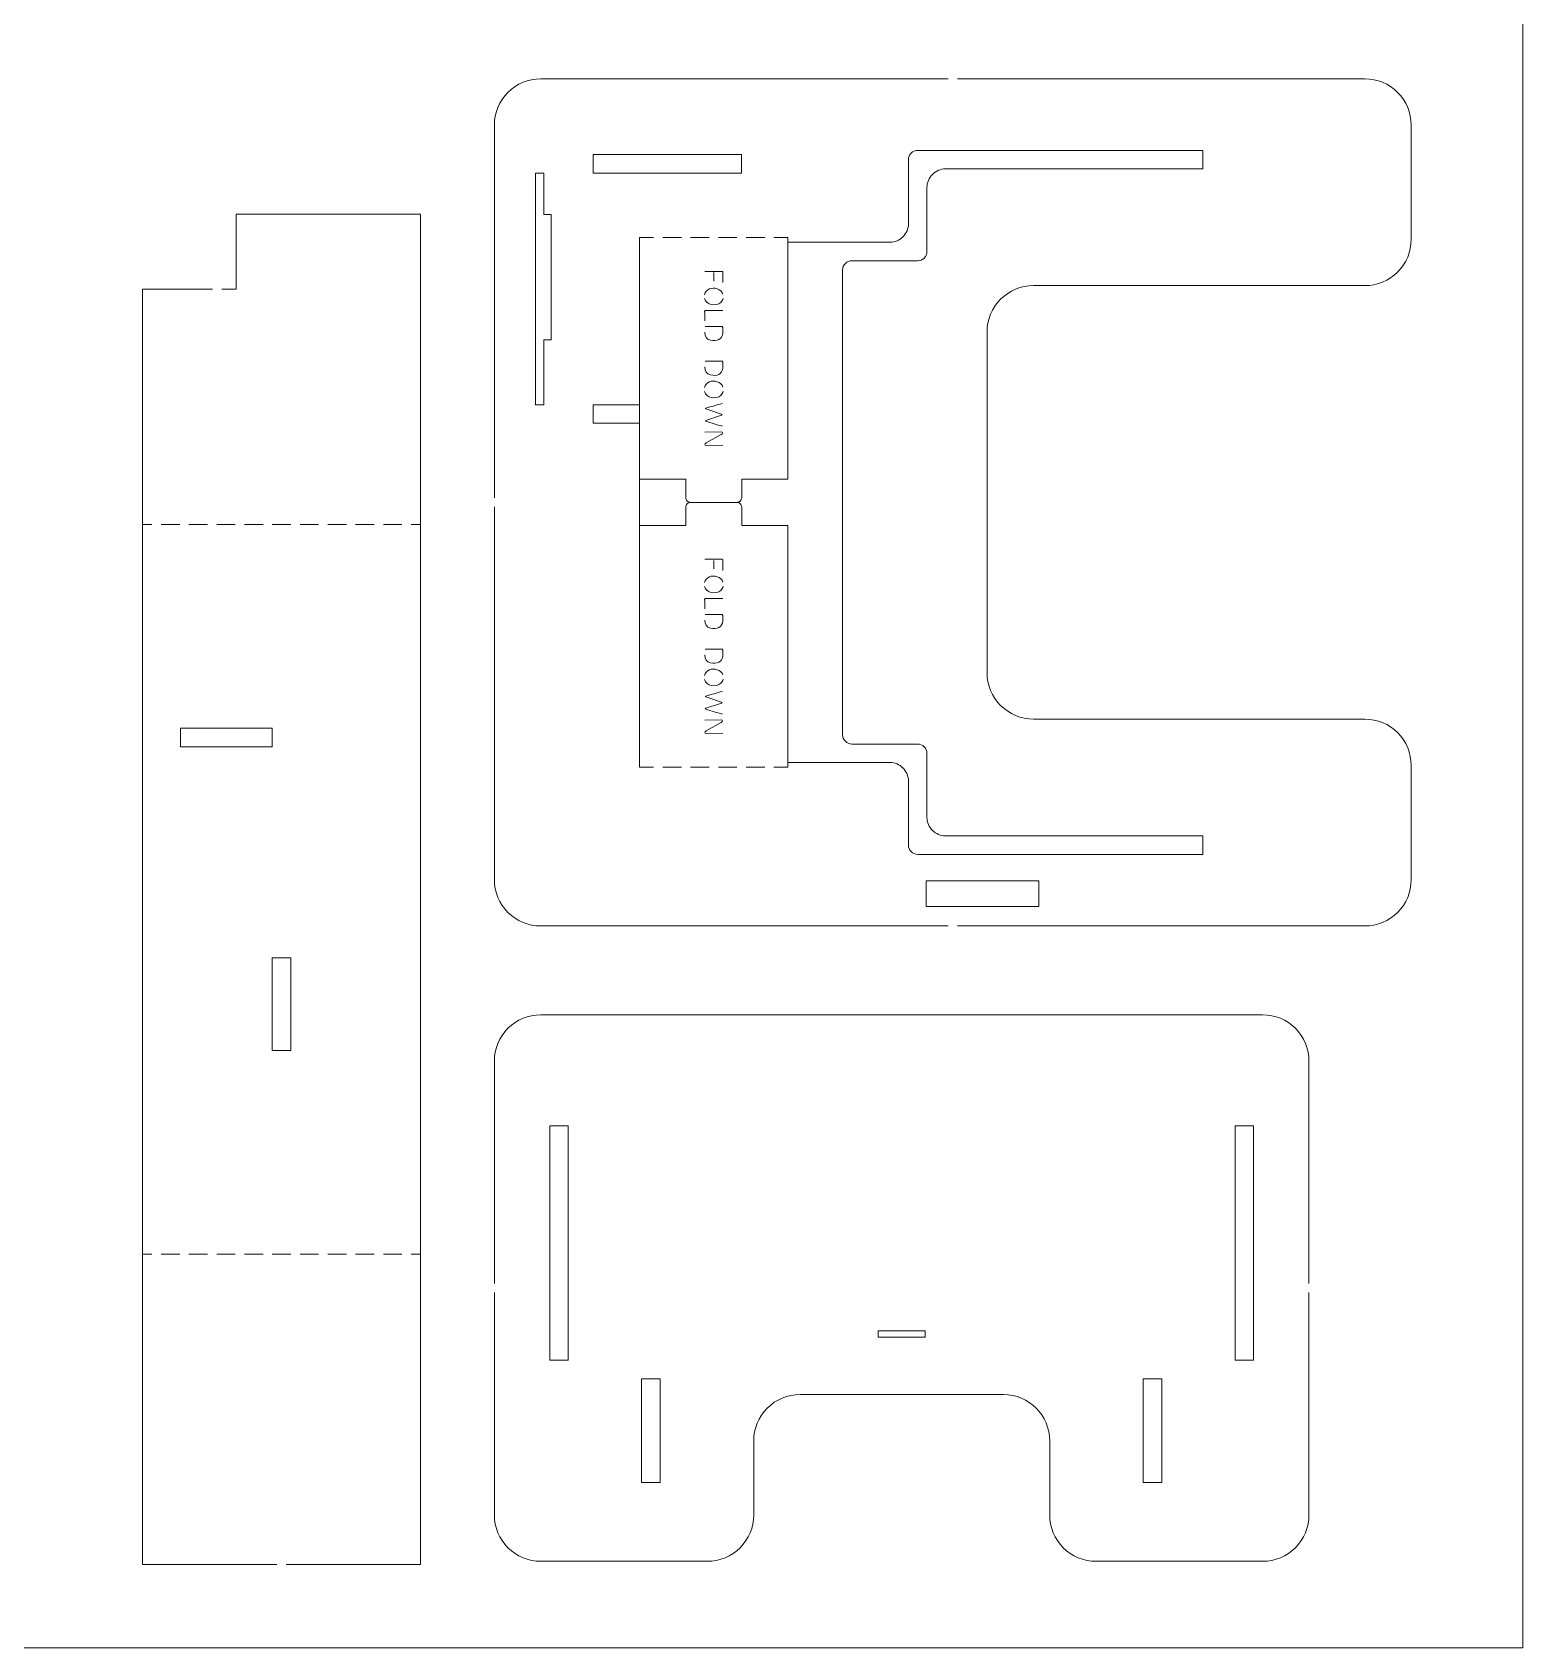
# Model space of a CAD drawing. Header units: inches. Extents: x -9 to 9, y -9 to 9.
# Drawn here: x 2.66 to 9, y -9 to -2.13 of the extents above; entities that cross this region are included whole.
import ezdxf

# ---------------------------------------------------------------- set-up
doc = ezdxf.new("R2010")
doc.units = ezdxf.units.IN
doc.header["$MEASUREMENT"] = 0
doc.layers.add('Layer 2', color=7, linetype='Continuous')

msp = doc.modelspace()

# ---------------------------------------------------------------- linework, layer by layer
at = {"layer": 'Layer 2', "color": 1, "lineweight": 0}
msp.add_lwpolyline([(-9, -9), (9, -9), (9, 9), (-9, 9), (-9, -9)], close=True, dxfattribs=at)
for points, knots in [([(4.8251, -2.3316), (4.7729, -2.3316), (4.7229, -2.3523), (4.6859, -2.3892), (4.6859, -2.3892), (4.649, -2.4261), (4.6283, -2.4762), (4.6283, -2.5284)], [0, 0, 0, 0, 0.333333, 0.333333, 0.333333, 0.333333, 1, 1, 1, 1]), ([(8.5259, -2.5284), (8.5259, -2.4762), (8.5052, -2.4261), (8.4683, -2.3892), (8.4683, -2.3892), (8.4313, -2.3523), (8.3813, -2.3316), (8.3291, -2.3316)], [0, 0, 0, 0, 0.333333, 0.333333, 0.333333, 0.333333, 1, 1, 1, 1]), ([(6.4278, -2.6359), (6.4173, -2.6359), (6.4073, -2.64), (6.3999, -2.6474), (6.3999, -2.6474), (6.3926, -2.6548), (6.3884, -2.6648), (6.3884, -2.6753)], [0, 0, 0, 0, 0.333333, 0.333333, 0.333333, 0.333333, 1, 1, 1, 1]), ([(6.5459, -2.7146), (6.525, -2.7146), (6.505, -2.7229), (6.4902, -2.7377), (6.4902, -2.7377), (6.4754, -2.7525), (6.4671, -2.7725), (6.4671, -2.7934)], [0, 0, 0, 0, 0.333333, 0.333333, 0.333333, 0.333333, 1, 1, 1, 1]), ([(4.8389, -3.4413), (4.8389, -3.4413), (4.8689, -3.4413), (4.8689, -3.4413), (4.8689, -3.4413), (4.8689, -3.4413), (4.8689, -2.9088), (4.8689, -2.9088), (4.8689, -2.9088), (4.8689, -2.9088), (4.8389, -2.9088), (4.8389, -2.9088)], [0, 0, 0, 0, 0.25, 0.25, 0.25, 0.25, 0.5, 0.5, 0.5, 0.5, 1, 1, 1, 1]), ([(6.3097, -3.0262), (6.3306, -3.0262), (6.3506, -3.0179), (6.3653, -3.0031), (6.3653, -3.0031), (6.3801, -2.9884), (6.3884, -2.9683), (6.3884, -2.9474)], [0, 0, 0, 0, 0.333333, 0.333333, 0.333333, 0.333333, 1, 1, 1, 1]), ([(8.3291, -3.2106), (8.3813, -3.2106), (8.4313, -3.1899), (8.4683, -3.153), (8.4683, -3.153), (8.5052, -3.1161), (8.5259, -3.066), (8.5259, -3.0138)], [0, 0, 0, 0, 0.333333, 0.333333, 0.333333, 0.333333, 1, 1, 1, 1]), ([(6.4278, -3.1049), (6.4382, -3.1049), (6.4482, -3.1008), (6.4556, -3.0934), (6.4556, -3.0934), (6.463, -3.086), (6.4671, -3.076), (6.4671, -3.0656)], [0, 0, 0, 0, 0.333333, 0.333333, 0.333333, 0.333333, 1, 1, 1, 1]), ([(5.5222, -3.1501), (5.547, -3.15), (5.5717, -3.15), (5.5965, -3.15), (5.5965, -3.15), (5.5995, -3.15), (5.5993, -3.152), (5.5993, -3.1545), (5.5993, -3.1545), (5.5993, -3.1687), (5.5993, -3.183), (5.5993, -3.1972)], [0, 0, 0, 0, 0.25, 0.25, 0.25, 0.25, 0.5, 0.5, 0.5, 0.5, 1, 1, 1, 1]), ([(6.148, -3.1049), (6.1375, -3.1049), (6.1275, -3.1091), (6.1202, -3.1165), (6.1202, -3.1165), (6.1128, -3.1238), (6.1086, -3.1339), (6.1086, -3.1443)], [0, 0, 0, 0, 0.333333, 0.333333, 0.333333, 0.333333, 1, 1, 1, 1]), ([(5.5214, -3.2493), (5.5241, -3.2385), (5.5319, -3.2289), (5.5422, -3.2246), (5.5422, -3.2246), (5.5621, -3.2163), (5.5925, -3.225), (5.5995, -3.2468)], [0, 0, 0, 0, 0.333333, 0.333333, 0.333333, 0.333333, 1, 1, 1, 1]), ([(6.9196, -3.2106), (6.8674, -3.2106), (6.8173, -3.2314), (6.7804, -3.2683), (6.7804, -3.2683), (6.7435, -3.3052), (6.7228, -3.3553), (6.7228, -3.4075)], [0, 0, 0, 0, 0.333333, 0.333333, 0.333333, 0.333333, 1, 1, 1, 1]), ([(5.6001, -3.2648), (5.5987, -3.2716), (5.5958, -3.2777), (5.5904, -3.2823), (5.5904, -3.2823), (5.5696, -3.3002), (5.5303, -3.2941), (5.5214, -3.2661)], [0, 0, 0, 0, 0.333333, 0.333333, 0.333333, 0.333333, 1, 1, 1, 1]), ([(5.5995, -3.3167), (5.5756, -3.3167), (5.5518, -3.3167), (5.5279, -3.3167), (5.5279, -3.3167), (5.5244, -3.3167), (5.522, -3.3164), (5.522, -3.3205), (5.522, -3.3205), (5.5222, -3.3336), (5.5223, -3.3467), (5.5224, -3.3599)], [0, 0, 0, 0, 0.25, 0.25, 0.25, 0.25, 0.5, 0.5, 0.5, 0.5, 1, 1, 1, 1]), ([(5.5226, -3.4082), (5.5226, -3.4266), (5.529, -3.4383), (5.5474, -3.4425), (5.5474, -3.4425), (5.5725, -3.4483), (5.5984, -3.4399), (5.5987, -3.4115), (5.5987, -3.4115), (5.5988, -3.4039), (5.5988, -3.3962), (5.5989, -3.3885), (5.5989, -3.3885), (5.599, -3.3834), (5.5963, -3.3842), (5.5921, -3.3842), (5.5921, -3.3842), (5.5695, -3.3842), (5.5469, -3.3842), (5.5243, -3.3842)], [0, 0, 0, 0, 0.166667, 0.166667, 0.166667, 0.166667, 0.333333, 0.333333, 0.333333, 0.333333, 0.5, 0.5, 0.5, 0.5, 0.666667, 0.666667, 0.666667, 0.666667, 1, 1, 1, 1]), ([(5.5226, -3.5562), (5.5226, -3.5746), (5.529, -3.5863), (5.5474, -3.5905), (5.5474, -3.5905), (5.5725, -3.5962), (5.5984, -3.5879), (5.5987, -3.5595), (5.5987, -3.5595), (5.5988, -3.5518), (5.5988, -3.5442), (5.5989, -3.5365), (5.5989, -3.5365), (5.599, -3.5314), (5.5963, -3.5322), (5.5921, -3.5322), (5.5921, -3.5322), (5.5695, -3.5322), (5.5469, -3.5322), (5.5243, -3.5322)], [0, 0, 0, 0, 0.166667, 0.166667, 0.166667, 0.166667, 0.333333, 0.333333, 0.333333, 0.333333, 0.5, 0.5, 0.5, 0.5, 0.666667, 0.666667, 0.666667, 0.666667, 1, 1, 1, 1]), ([(5.5214, -3.6442), (5.5241, -3.6334), (5.5319, -3.6238), (5.5422, -3.6195), (5.5422, -3.6195), (5.5621, -3.6112), (5.5925, -3.6199), (5.5995, -3.6417)], [0, 0, 0, 0, 0.333333, 0.333333, 0.333333, 0.333333, 1, 1, 1, 1]), ([(5.6001, -3.6597), (5.5987, -3.6665), (5.5958, -3.6726), (5.5904, -3.6772), (5.5904, -3.6772), (5.5696, -3.6951), (5.5303, -3.689), (5.5214, -3.661)], [0, 0, 0, 0, 0.333333, 0.333333, 0.333333, 0.333333, 1, 1, 1, 1]), ([(5.5973, -3.7115), (5.5739, -3.7181), (5.5506, -3.7248), (5.5272, -3.7314), (5.5272, -3.7314), (5.5223, -3.7328), (5.5234, -3.7338), (5.5274, -3.7351), (5.5274, -3.7351), (5.5495, -3.7424), (5.5716, -3.7496), (5.5937, -3.7568), (5.5937, -3.7568), (5.5988, -3.7585), (5.598, -3.7597), (5.5935, -3.7612), (5.5935, -3.7612), (5.5714, -3.7685), (5.5493, -3.7759), (5.5272, -3.7833), (5.5272, -3.7833), (5.5231, -3.7847), (5.5217, -3.7858), (5.527, -3.7873), (5.527, -3.7873), (5.5506, -3.7944), (5.5743, -3.8015), (5.5979, -3.8086)], [0, 0, 0, 0, 0.125, 0.125, 0.125, 0.125, 0.25, 0.25, 0.25, 0.25, 0.375, 0.375, 0.375, 0.375, 0.5, 0.5, 0.5, 0.5, 0.625, 0.625, 0.625, 0.625, 0.75, 0.75, 0.75, 0.75, 1, 1, 1, 1]), ([(5.5229, -3.8333), (5.5229, -3.8333), (5.5923, -3.8327), (5.5923, -3.8327), (5.5923, -3.8327), (5.6006, -3.8327), (5.6004, -3.8392), (5.5927, -3.8435), (5.5927, -3.8435), (5.5927, -3.8435), (5.5288, -3.8793), (5.5288, -3.8793), (5.5288, -3.8793), (5.5211, -3.8836), (5.5209, -3.8901), (5.5292, -3.8901), (5.5292, -3.8901), (5.5292, -3.8901), (5.5987, -3.8895), (5.5987, -3.8895)], [0, 0, 0, 0, 0.166667, 0.166667, 0.166667, 0.166667, 0.333333, 0.333333, 0.333333, 0.333333, 0.5, 0.5, 0.5, 0.5, 0.666667, 0.666667, 0.666667, 0.666667, 1, 1, 1, 1]), ([(5.4617, -4.132), (5.4565, -4.132), (5.4515, -4.1299), (5.4478, -4.1262), (5.4478, -4.1262), (5.4441, -4.1225), (5.4421, -4.1175), (5.4421, -4.1123)], [0, 0, 0, 0, 0.333333, 0.333333, 0.333333, 0.333333, 1, 1, 1, 1]), ([(5.6795, -4.1123), (5.6795, -4.1175), (5.6774, -4.1225), (5.6737, -4.1262), (5.6737, -4.1262), (5.67, -4.1299), (5.665, -4.132), (5.6598, -4.132)], [0, 0, 0, 0, 0.333333, 0.333333, 0.333333, 0.333333, 1, 1, 1, 1]), ([(5.4421, -4.1516), (5.4421, -4.1464), (5.4441, -4.1414), (5.4478, -4.1377), (5.4478, -4.1377), (5.4515, -4.134), (5.4565, -4.132), (5.4617, -4.132)], [0, 0, 0, 0, 0.333333, 0.333333, 0.333333, 0.333333, 1, 1, 1, 1]), ([(5.6598, -4.132), (5.665, -4.132), (5.67, -4.134), (5.6737, -4.1377), (5.6737, -4.1377), (5.6774, -4.1414), (5.6795, -4.1464), (5.6795, -4.1516)], [0, 0, 0, 0, 0.333333, 0.333333, 0.333333, 0.333333, 1, 1, 1, 1]), ([(5.5222, -4.3739), (5.547, -4.3739), (5.5717, -4.3739), (5.5965, -4.3739), (5.5965, -4.3739), (5.5995, -4.3739), (5.5993, -4.3759), (5.5993, -4.3784), (5.5993, -4.3784), (5.5993, -4.3926), (5.5993, -4.4069), (5.5993, -4.4211)], [0, 0, 0, 0, 0.25, 0.25, 0.25, 0.25, 0.5, 0.5, 0.5, 0.5, 1, 1, 1, 1]), ([(5.5214, -4.4732), (5.5241, -4.4624), (5.5319, -4.4528), (5.5422, -4.4485), (5.5422, -4.4485), (5.5621, -4.4402), (5.5925, -4.4489), (5.5995, -4.4707)], [0, 0, 0, 0, 0.333333, 0.333333, 0.333333, 0.333333, 1, 1, 1, 1]), ([(5.6001, -4.4887), (5.5987, -4.4955), (5.5958, -4.5016), (5.5904, -4.5061), (5.5904, -4.5061), (5.5696, -4.5241), (5.5303, -4.518), (5.5214, -4.49)], [0, 0, 0, 0, 0.333333, 0.333333, 0.333333, 0.333333, 1, 1, 1, 1]), ([(5.5995, -4.5406), (5.5756, -4.5406), (5.5518, -4.5406), (5.5279, -4.5406), (5.5279, -4.5406), (5.5244, -4.5406), (5.522, -4.5403), (5.522, -4.5444), (5.522, -4.5444), (5.5222, -4.5575), (5.5223, -4.5706), (5.5224, -4.5838)], [0, 0, 0, 0, 0.25, 0.25, 0.25, 0.25, 0.5, 0.5, 0.5, 0.5, 1, 1, 1, 1]), ([(5.5226, -4.6321), (5.5226, -4.6505), (5.529, -4.6622), (5.5474, -4.6664), (5.5474, -4.6664), (5.5725, -4.6722), (5.5984, -4.6638), (5.5987, -4.6354), (5.5987, -4.6354), (5.5988, -4.6277), (5.5988, -4.6201), (5.5989, -4.6124), (5.5989, -4.6124), (5.599, -4.6073), (5.5963, -4.6081), (5.5921, -4.6081), (5.5921, -4.6081), (5.5695, -4.6081), (5.5469, -4.6081), (5.5243, -4.6081)], [0, 0, 0, 0, 0.166667, 0.166667, 0.166667, 0.166667, 0.333333, 0.333333, 0.333333, 0.333333, 0.5, 0.5, 0.5, 0.5, 0.666667, 0.666667, 0.666667, 0.666667, 1, 1, 1, 1]), ([(5.5226, -4.78), (5.5226, -4.7985), (5.529, -4.8102), (5.5474, -4.8144), (5.5474, -4.8144), (5.5725, -4.8201), (5.5984, -4.8118), (5.5987, -4.7833), (5.5987, -4.7833), (5.5988, -4.7757), (5.5988, -4.768), (5.5989, -4.7604), (5.5989, -4.7604), (5.599, -4.7553), (5.5963, -4.756), (5.5921, -4.756), (5.5921, -4.756), (5.5695, -4.756), (5.5469, -4.756), (5.5243, -4.756)], [0, 0, 0, 0, 0.166667, 0.166667, 0.166667, 0.166667, 0.333333, 0.333333, 0.333333, 0.333333, 0.5, 0.5, 0.5, 0.5, 0.666667, 0.666667, 0.666667, 0.666667, 1, 1, 1, 1]), ([(5.5214, -4.8681), (5.5241, -4.8573), (5.5319, -4.8477), (5.5422, -4.8434), (5.5422, -4.8434), (5.5621, -4.8351), (5.5925, -4.8438), (5.5995, -4.8656)], [0, 0, 0, 0, 0.333333, 0.333333, 0.333333, 0.333333, 1, 1, 1, 1]), ([(6.7228, -4.8563), (6.7228, -4.9085), (6.7435, -4.9586), (6.7804, -4.9955), (6.7804, -4.9955), (6.8173, -5.0324), (6.8674, -5.0532), (6.9196, -5.0532)], [0, 0, 0, 0, 0.333333, 0.333333, 0.333333, 0.333333, 1, 1, 1, 1]), ([(5.6001, -4.8836), (5.5987, -4.8904), (5.5958, -4.8964), (5.5904, -4.901), (5.5904, -4.901), (5.5696, -4.919), (5.5303, -4.9129), (5.5214, -4.8849)], [0, 0, 0, 0, 0.333333, 0.333333, 0.333333, 0.333333, 1, 1, 1, 1]), ([(5.5973, -4.9354), (5.5739, -4.942), (5.5506, -4.9486), (5.5272, -4.9553), (5.5272, -4.9553), (5.5223, -4.9567), (5.5234, -4.9577), (5.5274, -4.959), (5.5274, -4.959), (5.5495, -4.9662), (5.5716, -4.9735), (5.5937, -4.9807), (5.5937, -4.9807), (5.5988, -4.9823), (5.598, -4.9835), (5.5935, -4.985), (5.5935, -4.985), (5.5714, -4.9924), (5.5493, -4.9998), (5.5272, -5.0072), (5.5272, -5.0072), (5.5231, -5.0086), (5.5217, -5.0096), (5.527, -5.0112), (5.527, -5.0112), (5.5506, -5.0183), (5.5743, -5.0254), (5.5979, -5.0324)], [0, 0, 0, 0, 0.125, 0.125, 0.125, 0.125, 0.25, 0.25, 0.25, 0.25, 0.375, 0.375, 0.375, 0.375, 0.5, 0.5, 0.5, 0.5, 0.625, 0.625, 0.625, 0.625, 0.75, 0.75, 0.75, 0.75, 1, 1, 1, 1]), ([(5.5229, -5.0572), (5.5229, -5.0572), (5.5923, -5.0566), (5.5923, -5.0566), (5.5923, -5.0566), (5.6006, -5.0566), (5.6004, -5.0631), (5.5927, -5.0673), (5.5927, -5.0673), (5.5927, -5.0673), (5.5288, -5.1032), (5.5288, -5.1032), (5.5288, -5.1032), (5.5211, -5.1075), (5.5209, -5.114), (5.5292, -5.1139), (5.5292, -5.1139), (5.5292, -5.1139), (5.5987, -5.1134), (5.5987, -5.1134)], [0, 0, 0, 0, 0.166667, 0.166667, 0.166667, 0.166667, 0.333333, 0.333333, 0.333333, 0.333333, 0.5, 0.5, 0.5, 0.5, 0.666667, 0.666667, 0.666667, 0.666667, 1, 1, 1, 1]), ([(8.5259, -5.25), (8.5259, -5.1978), (8.5052, -5.1477), (8.4683, -5.1108), (8.4683, -5.1108), (8.4313, -5.0739), (8.3813, -5.0532), (8.3291, -5.0532)], [0, 0, 0, 0, 0.333333, 0.333333, 0.333333, 0.333333, 1, 1, 1, 1]), ([(6.1086, -5.1196), (6.1086, -5.1301), (6.1128, -5.1401), (6.1202, -5.1475), (6.1202, -5.1475), (6.1275, -5.1549), (6.1375, -5.159), (6.148, -5.159)], [0, 0, 0, 0, 0.333333, 0.333333, 0.333333, 0.333333, 1, 1, 1, 1]), ([(6.4671, -5.1984), (6.4671, -5.1879), (6.463, -5.1779), (6.4556, -5.1705), (6.4556, -5.1705), (6.4482, -5.1631), (6.4382, -5.159), (6.4278, -5.159)], [0, 0, 0, 0, 0.333333, 0.333333, 0.333333, 0.333333, 1, 1, 1, 1]), ([(6.3884, -5.3165), (6.3884, -5.2956), (6.3801, -5.2756), (6.3653, -5.2608), (6.3653, -5.2608), (6.3506, -5.246), (6.3306, -5.2377), (6.3097, -5.2377)], [0, 0, 0, 0, 0.333333, 0.333333, 0.333333, 0.333333, 1, 1, 1, 1]), ([(6.4671, -5.4705), (6.4671, -5.4914), (6.4754, -5.5115), (6.4902, -5.5262), (6.4902, -5.5262), (6.505, -5.541), (6.525, -5.5493), (6.5459, -5.5493)], [0, 0, 0, 0, 0.333333, 0.333333, 0.333333, 0.333333, 1, 1, 1, 1]), ([(6.3884, -5.5887), (6.3884, -5.5991), (6.3926, -5.6091), (6.3999, -5.6165), (6.3999, -5.6165), (6.4073, -5.6239), (6.4173, -5.628), (6.4278, -5.628)], [0, 0, 0, 0, 0.333333, 0.333333, 0.333333, 0.333333, 1, 1, 1, 1]), ([(4.6283, -5.7355), (4.6283, -5.7877), (4.649, -5.8378), (4.6859, -5.8747), (4.6859, -5.8747), (4.7229, -5.9116), (4.7729, -5.9324), (4.8251, -5.9324)], [0, 0, 0, 0, 0.333333, 0.333333, 0.333333, 0.333333, 1, 1, 1, 1]), ([(8.3291, -5.9324), (8.3813, -5.9324), (8.4313, -5.9116), (8.4683, -5.8747), (8.4683, -5.8747), (8.5052, -5.8378), (8.5259, -5.7877), (8.5259, -5.7355)], [0, 0, 0, 0, 0.333333, 0.333333, 0.333333, 0.333333, 1, 1, 1, 1]), ([(4.8251, -6.3099), (4.7729, -6.3099), (4.7228, -6.3306), (4.6859, -6.3675), (4.6859, -6.3675), (4.649, -6.4045), (4.6283, -6.4545), (4.6283, -6.5067)], [0, 0, 0, 0, 0.333333, 0.333333, 0.333333, 0.333333, 1, 1, 1, 1]), ([(8.0913, -6.5067), (8.0913, -6.4545), (8.0705, -6.4045), (8.0336, -6.3675), (8.0336, -6.3675), (7.9967, -6.3306), (7.9466, -6.3099), (7.8944, -6.3099)], [0, 0, 0, 0, 0.333333, 0.333333, 0.333333, 0.333333, 1, 1, 1, 1]), ([(5.9275, -7.9241), (5.8753, -7.9241), (5.8252, -7.9448), (5.7883, -7.9817), (5.7883, -7.9817), (5.7514, -8.0186), (5.7306, -8.0687), (5.7306, -8.1209)], [0, 0, 0, 0, 0.333333, 0.333333, 0.333333, 0.333333, 1, 1, 1, 1]), ([(4.6283, -8.4359), (4.6283, -8.4881), (4.649, -8.5381), (4.6859, -8.5751), (4.6859, -8.5751), (4.7228, -8.612), (4.7729, -8.6327), (4.8251, -8.6327)], [0, 0, 0, 0, 0.333333, 0.333333, 0.333333, 0.333333, 1, 1, 1, 1]), ([(5.5338, -8.6327), (5.586, -8.6327), (5.6361, -8.612), (5.673, -8.5751), (5.673, -8.5751), (5.7099, -8.5381), (5.7306, -8.4881), (5.7306, -8.4359)], [0, 0, 0, 0, 0.333333, 0.333333, 0.333333, 0.333333, 1, 1, 1, 1]), ([(6.9889, -8.4359), (6.9889, -8.4881), (7.0096, -8.5381), (7.0466, -8.5751), (7.0466, -8.5751), (7.0835, -8.612), (7.1335, -8.6327), (7.1858, -8.6327)], [0, 0, 0, 0, 0.333333, 0.333333, 0.333333, 0.333333, 1, 1, 1, 1]), ([(7.8944, -8.6327), (7.9466, -8.6327), (7.9967, -8.612), (8.0336, -8.5751), (8.0336, -8.5751), (8.0705, -8.5381), (8.0913, -8.4881), (8.0913, -8.4359)], [0, 0, 0, 0, 0.333333, 0.333333, 0.333333, 0.333333, 1, 1, 1, 1])]:
    msp.add_open_spline(points, degree=3, knots=knots, dxfattribs=at)
for points in [[(6.5574, -2.3316), (6.5574, -2.3316), (4.8251, -2.3316), (4.8251, -2.3316)], [(8.3291, -2.3316), (8.3291, -2.3316), (6.5968, -2.3316), (6.5968, -2.3316)], [(4.6283, -2.5284), (4.6283, -2.5284), (4.6283, -4.1123), (4.6283, -4.1123)], [(8.5259, -3.0139), (8.5259, -3.0139), (8.5259, -2.5284), (8.5259, -2.5284)], [(5.6783, -2.6537), (5.6783, -2.6537), (5.0484, -2.6537), (5.0484, -2.6537)], [(5.0484, -2.7325), (5.0484, -2.7325), (5.0484, -2.6537), (5.0484, -2.6537)], [(5.6783, -2.6537), (5.6783, -2.6537), (5.6783, -2.7325), (5.6783, -2.7325)], [(6.3884, -2.9474), (6.3884, -2.9474), (6.3884, -2.6753), (6.3884, -2.6753)], [(6.4278, -2.6359), (6.4278, -2.6359), (7.6401, -2.6359), (7.6401, -2.6359)], [(7.6401, -2.6359), (7.6401, -2.6359), (7.6401, -2.7146), (7.6401, -2.7146)], [(4.8035, -3.7167), (4.8035, -3.7167), (4.8035, -2.7325), (4.8035, -2.7325)], [(4.8035, -2.7325), (4.8035, -2.7325), (4.8389, -2.7325), (4.8389, -2.7325)], [(4.8389, -2.7325), (4.8389, -2.7325), (4.8389, -2.9088), (4.8389, -2.9088)], [(5.0484, -2.7325), (5.0484, -2.7325), (5.6783, -2.7325), (5.6783, -2.7325)], [(7.6401, -2.7146), (7.6401, -2.7146), (6.5459, -2.7146), (6.5459, -2.7146)], [(6.4671, -2.7934), (6.4671, -2.7934), (6.4671, -3.0656), (6.4671, -3.0656)], [(3.5297, -2.9071), (3.5297, -2.9071), (3.5297, -3.2253), (3.5297, -3.2253)], [(4.3137, -2.9071), (4.3137, -2.9071), (3.5297, -2.9071), (3.5297, -2.9071)], [(4.3137, -4.2255), (4.3137, -4.2255), (4.3137, -2.9071), (4.3137, -2.9071)], [(5.2452, -3.0065), (5.2452, -3.0065), (5.2452, -4.0104), (5.2452, -4.0104)], [(5.2452, -3.0065), (5.2452, -3.0065), (5.3049, -3.0065), (5.3049, -3.0065)], [(5.3442, -3.0065), (5.3442, -3.0065), (5.423, -3.0065), (5.423, -3.0065)], [(5.4623, -3.0065), (5.4623, -3.0065), (5.5411, -3.0065), (5.5411, -3.0065)], [(5.5804, -3.0065), (5.5804, -3.0065), (5.6592, -3.0065), (5.6592, -3.0065)], [(5.6986, -3.0065), (5.6986, -3.0065), (5.7773, -3.0065), (5.7773, -3.0065)], [(5.8167, -3.0065), (5.8167, -3.0065), (5.8763, -3.0065), (5.8763, -3.0065)], [(5.8763, -3.0065), (5.8763, -3.0065), (5.8763, -4.0335), (5.8763, -4.0335)], [(5.8763, -3.0262), (5.8763, -3.0262), (6.3097, -3.0262), (6.3097, -3.0262)], [(5.5616, -3.1911), (5.5616, -3.1789), (5.5616, -3.1667), (5.5616, -3.1545)], [(6.1086, -3.1443), (6.1086, -3.1443), (6.1086, -5.1196), (6.1086, -5.1196)], [(6.4278, -3.1049), (6.4278, -3.1049), (6.148, -3.1049), (6.148, -3.1049)], [(3.1326, -3.2253), (3.1326, -3.2253), (3.1326, -4.2255), (3.1326, -4.2255)], [(3.1326, -3.2253), (3.1326, -3.2253), (3.4296, -3.2253), (3.4296, -3.2253)], [(3.469, -3.2253), (3.469, -3.2253), (3.5297, -3.2253), (3.5297, -3.2253)], [(8.3291, -3.2106), (8.3291, -3.2106), (6.9196, -3.2106), (6.9196, -3.2106)], [(6.7228, -3.4075), (6.7228, -3.4075), (6.7228, -4.8563), (6.7228, -4.8563)], [(4.8389, -3.4413), (4.8389, -3.4413), (4.8389, -3.7167), (4.8389, -3.7167)], [(4.8389, -3.7167), (4.8389, -3.7167), (4.8035, -3.7167), (4.8035, -3.7167)], [(5.2452, -3.7167), (5.2452, -3.7167), (5.0484, -3.7167), (5.0484, -3.7167)], [(5.0484, -3.7955), (5.0484, -3.7955), (5.0484, -3.7167), (5.0484, -3.7167)], [(5.2452, -3.7955), (5.2452, -3.7955), (5.0484, -3.7955), (5.0484, -3.7955)], [(5.2452, -4.2535), (5.2452, -4.2535), (5.2452, -4.0104), (5.2452, -4.0104)], [(5.2452, -4.0335), (5.2452, -4.0335), (5.4421, -4.0335), (5.4421, -4.0335)], [(5.4421, -4.0335), (5.4421, -4.0335), (5.4421, -4.1123), (5.4421, -4.1123)], [(5.6795, -4.0335), (5.6795, -4.0335), (5.8763, -4.0335), (5.8763, -4.0335)], [(5.6795, -4.0335), (5.6795, -4.0335), (5.6795, -4.1123), (5.6795, -4.1123)], [(4.6283, -4.1516), (4.6283, -4.1516), (4.6283, -5.7355), (4.6283, -5.7355)], [(5.4421, -4.2304), (5.4421, -4.2304), (5.4421, -4.1516), (5.4421, -4.1516)], [(5.6598, -4.132), (5.6598, -4.132), (5.4617, -4.132), (5.4617, -4.132)], [(5.6795, -4.2304), (5.6795, -4.2304), (5.6795, -4.1516), (5.6795, -4.1516)], [(3.1326, -4.2255), (3.1326, -4.2255), (3.1326, -7.3275), (3.1326, -7.3275)], [(3.1326, -4.2255), (3.1326, -4.2255), (3.172, -4.2255), (3.172, -4.2255)], [(3.2114, -4.2255), (3.2114, -4.2255), (3.2901, -4.2255), (3.2901, -4.2255)], [(3.3295, -4.2255), (3.3295, -4.2255), (3.4082, -4.2255), (3.4082, -4.2255)], [(3.4476, -4.2255), (3.4476, -4.2255), (3.5263, -4.2255), (3.5263, -4.2255)], [(3.5657, -4.2255), (3.5657, -4.2255), (3.6444, -4.2255), (3.6444, -4.2255)], [(3.6838, -4.2255), (3.6838, -4.2255), (3.7626, -4.2255), (3.7626, -4.2255)], [(3.8019, -4.2255), (3.8019, -4.2255), (3.8807, -4.2255), (3.8807, -4.2255)], [(3.92, -4.2255), (3.92, -4.2255), (3.9988, -4.2255), (3.9988, -4.2255)], [(4.0381, -4.2255), (4.0381, -4.2255), (4.1169, -4.2255), (4.1169, -4.2255)], [(4.1563, -4.2255), (4.1563, -4.2255), (4.235, -4.2255), (4.235, -4.2255)], [(4.2744, -4.2255), (4.2744, -4.2255), (4.3137, -4.2255), (4.3137, -4.2255)], [(4.3137, -7.3275), (4.3137, -7.3275), (4.3137, -4.2255), (4.3137, -4.2255)], [(5.2452, -4.2304), (5.2452, -4.2304), (5.4421, -4.2304), (5.4421, -4.2304)], [(5.2452, -5.2574), (5.2452, -5.2574), (5.2452, -4.2535), (5.2452, -4.2535)], [(5.6795, -4.2304), (5.6795, -4.2304), (5.8763, -4.2304), (5.8763, -4.2304)], [(5.8763, -5.2574), (5.8763, -5.2574), (5.8763, -4.2304), (5.8763, -4.2304)], [(5.5616, -4.415), (5.5616, -4.4028), (5.5616, -4.3906), (5.5616, -4.3784)], [(8.3291, -5.0532), (8.3291, -5.0532), (6.9196, -5.0532), (6.9196, -5.0532)], [(3.2935, -5.0916), (3.2935, -5.0916), (3.6838, -5.0916), (3.6838, -5.0916)], [(3.2935, -5.0916), (3.2935, -5.0916), (3.2935, -5.1704), (3.2935, -5.1704)], [(3.6838, -5.1704), (3.6838, -5.1704), (3.6838, -5.0916), (3.6838, -5.0916)], [(3.6838, -5.1704), (3.6838, -5.1704), (3.2935, -5.1704), (3.2935, -5.1704)], [(6.148, -5.159), (6.148, -5.159), (6.4278, -5.159), (6.4278, -5.159)], [(6.4671, -5.1984), (6.4671, -5.1984), (6.4671, -5.4705), (6.4671, -5.4705)], [(5.2452, -5.2574), (5.2452, -5.2574), (5.3049, -5.2574), (5.3049, -5.2574)], [(5.3442, -5.2574), (5.3442, -5.2574), (5.423, -5.2574), (5.423, -5.2574)], [(5.4623, -5.2574), (5.4623, -5.2574), (5.5411, -5.2574), (5.5411, -5.2574)], [(5.5804, -5.2574), (5.5804, -5.2574), (5.6592, -5.2574), (5.6592, -5.2574)], [(5.6986, -5.2574), (5.6986, -5.2574), (5.7773, -5.2574), (5.7773, -5.2574)], [(5.8167, -5.2574), (5.8167, -5.2574), (5.8763, -5.2574), (5.8763, -5.2574)], [(6.3097, -5.2377), (6.3097, -5.2377), (5.8763, -5.2377), (5.8763, -5.2377)], [(8.5259, -5.7355), (8.5259, -5.7355), (8.5259, -5.25), (8.5259, -5.25)], [(6.3884, -5.5887), (6.3884, -5.5887), (6.3884, -5.3165), (6.3884, -5.3165)], [(6.5459, -5.5493), (6.5459, -5.5493), (7.6401, -5.5493), (7.6401, -5.5493)], [(7.6401, -5.5493), (7.6401, -5.5493), (7.6401, -5.628), (7.6401, -5.628)], [(7.6401, -5.628), (7.6401, -5.628), (6.4278, -5.628), (6.4278, -5.628)], [(6.4632, -5.7412), (6.4632, -5.7412), (6.9435, -5.7412), (6.9435, -5.7412)], [(6.4632, -5.8495), (6.4632, -5.8495), (6.4632, -5.7412), (6.4632, -5.7412)], [(6.9435, -5.7412), (6.9435, -5.7412), (6.9435, -5.8495), (6.9435, -5.8495)], [(6.9435, -5.8495), (6.9435, -5.8495), (6.4632, -5.8495), (6.4632, -5.8495)], [(6.5574, -5.9324), (6.5574, -5.9324), (4.8251, -5.9324), (4.8251, -5.9324)], [(8.3291, -5.9324), (8.3291, -5.9324), (6.5968, -5.9324), (6.5968, -5.9324)], [(3.6838, -6.0677), (3.6838, -6.0677), (3.6838, -6.4614), (3.6838, -6.4614)], [(3.6838, -6.0677), (3.6838, -6.0677), (3.7626, -6.0677), (3.7626, -6.0677)], [(3.7626, -6.4614), (3.7626, -6.4614), (3.7626, -6.0677), (3.7626, -6.0677)], [(7.8944, -6.3099), (7.8944, -6.3099), (4.8251, -6.3099), (4.8251, -6.3099)], [(3.7626, -6.4614), (3.7626, -6.4614), (3.6838, -6.4614), (3.6838, -6.4614)], [(4.6283, -7.4516), (4.6283, -7.4516), (4.6283, -6.5067), (4.6283, -6.5067)], [(8.0913, -7.4516), (8.0913, -7.4516), (8.0913, -6.5067), (8.0913, -6.5067)], [(4.9424, -6.7823), (4.9424, -6.7823), (4.8637, -6.7823), (4.8637, -6.7823)], [(4.8637, -6.7823), (4.8637, -6.7823), (4.8637, -7.7781), (4.8637, -7.7781)], [(4.9424, -7.7781), (4.9424, -7.7781), (4.9424, -6.7823), (4.9424, -6.7823)], [(7.7771, -7.7781), (7.7771, -7.7781), (7.7771, -6.7823), (7.7771, -6.7823)], [(7.7771, -6.7823), (7.7771, -6.7823), (7.8558, -6.7823), (7.8558, -6.7823)], [(7.8558, -6.7823), (7.8558, -6.7823), (7.8558, -7.7781), (7.8558, -7.7781)], [(3.1326, -7.3275), (3.1326, -7.3275), (3.1326, -8.6459), (3.1326, -8.6459)], [(3.1326, -7.3275), (3.1326, -7.3275), (3.172, -7.3275), (3.172, -7.3275)], [(3.2114, -7.3275), (3.2114, -7.3275), (3.2901, -7.3275), (3.2901, -7.3275)], [(3.3295, -7.3275), (3.3295, -7.3275), (3.4082, -7.3275), (3.4082, -7.3275)], [(3.4476, -7.3275), (3.4476, -7.3275), (3.5263, -7.3275), (3.5263, -7.3275)], [(3.5657, -7.3275), (3.5657, -7.3275), (3.6444, -7.3275), (3.6444, -7.3275)], [(3.6838, -7.3275), (3.6838, -7.3275), (3.7626, -7.3275), (3.7626, -7.3275)], [(3.8019, -7.3275), (3.8019, -7.3275), (3.8807, -7.3275), (3.8807, -7.3275)], [(3.92, -7.3275), (3.92, -7.3275), (3.9988, -7.3275), (3.9988, -7.3275)], [(4.0381, -7.3275), (4.0381, -7.3275), (4.1169, -7.3275), (4.1169, -7.3275)], [(4.1563, -7.3275), (4.1563, -7.3275), (4.235, -7.3275), (4.235, -7.3275)], [(4.2744, -7.3275), (4.2744, -7.3275), (4.3137, -7.3275), (4.3137, -7.3275)], [(4.3137, -8.6459), (4.3137, -8.6459), (4.3137, -7.3275), (4.3137, -7.3275)], [(4.6283, -8.4359), (4.6283, -8.4359), (4.6283, -7.491), (4.6283, -7.491)], [(8.0913, -8.4359), (8.0913, -8.4359), (8.0913, -7.491), (8.0913, -7.491)], [(6.2594, -7.6526), (6.2594, -7.6526), (6.4602, -7.6526), (6.4602, -7.6526)], [(6.2594, -7.6526), (6.2594, -7.6526), (6.2594, -7.6802), (6.2594, -7.6802)], [(6.4602, -7.6802), (6.4602, -7.6802), (6.2594, -7.6802), (6.2594, -7.6802)], [(6.4602, -7.6802), (6.4602, -7.6802), (6.4602, -7.6526), (6.4602, -7.6526)], [(4.8637, -7.7781), (4.8637, -7.7781), (4.9424, -7.7781), (4.9424, -7.7781)], [(7.8558, -7.7781), (7.8558, -7.7781), (7.7771, -7.7781), (7.7771, -7.7781)], [(5.254, -7.8568), (5.254, -7.8568), (5.254, -8.2981), (5.254, -8.2981)], [(5.3327, -7.8568), (5.3327, -7.8568), (5.254, -7.8568), (5.254, -7.8568)], [(5.3327, -8.2981), (5.3327, -8.2981), (5.3327, -7.8568), (5.3327, -7.8568)], [(7.3868, -8.2981), (7.3868, -8.2981), (7.3868, -7.8568), (7.3868, -7.8568)], [(7.3868, -7.8568), (7.3868, -7.8568), (7.4655, -7.8568), (7.4655, -7.8568)], [(7.4655, -7.8568), (7.4655, -7.8568), (7.4655, -8.2981), (7.4655, -8.2981)], [(5.9275, -7.9241), (5.9275, -7.9241), (6.7921, -7.9241), (6.7921, -7.9241)], [(6.9889, -8.1209), (6.9889, -8.0122), (6.9008, -7.9241), (6.7921, -7.9241)], [(5.7306, -8.4359), (5.7306, -8.4359), (5.7306, -8.1209), (5.7306, -8.1209)], [(6.9889, -8.1209), (6.9889, -8.1209), (6.9889, -8.4359), (6.9889, -8.4359)], [(5.254, -8.2981), (5.254, -8.2981), (5.3327, -8.2981), (5.3327, -8.2981)], [(7.4655, -8.2981), (7.4655, -8.2981), (7.3868, -8.2981), (7.3868, -8.2981)], [(3.1326, -8.6459), (3.1326, -8.6459), (3.7035, -8.6459), (3.7035, -8.6459)], [(3.7429, -8.6459), (3.7429, -8.6459), (4.3137, -8.6459), (4.3137, -8.6459)], [(4.8251, -8.6327), (4.8251, -8.6327), (5.5338, -8.6327), (5.5338, -8.6327)], [(7.1858, -8.6327), (7.1858, -8.6327), (7.8944, -8.6327), (7.8944, -8.6327)]]:
    msp.add_open_spline(points, degree=3, dxfattribs=at)

doc.saveas('drawing.dxf')
